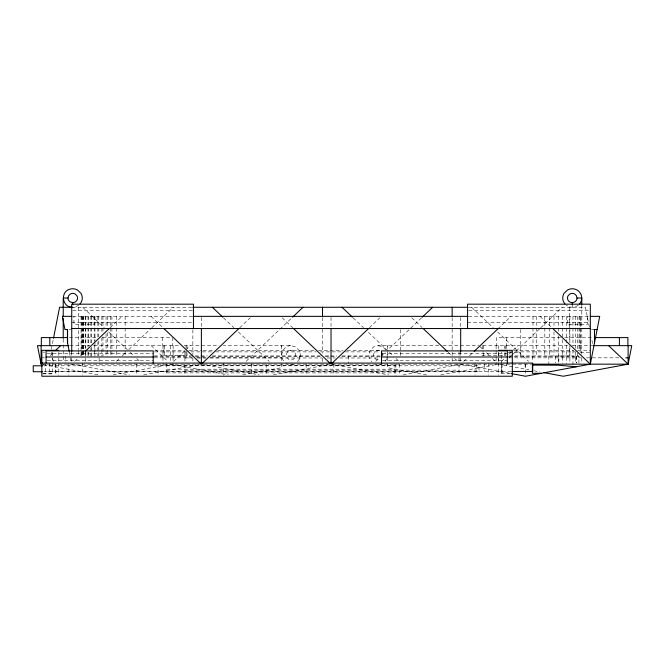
<?xml version="1.0" encoding="UTF-8"?>
<svg xmlns="http://www.w3.org/2000/svg" width="665" height="665" viewBox="0 0 665 665"><rect width="100%" height="100%" fill="white"/><g stroke="black" fill="none" stroke-linecap="round" stroke-linejoin="round"><path stroke-width="0.5" stroke-dasharray="3.33 2.49" d="M387.146 357.654L387.146 352.716M51.33 349.308L53.3 339.3M386.797 358.526L385.243 361.27M297.563 361.926L299.957 357.654A9.784 9.784 0 0 0 299.034 350.413L295.642 346.922L291.012 345.65L223.207 345.65M50.099 355.617L53.1 352.766M74.738 361.319L77.747 358.46M80.739 355.617L83.757 352.749M110.058 327.779L122.077 316.357M116.458 361.311L119.351 358.56M122.244 355.808L125.868 352.375M128.777 349.607L151.071 328.444M151.811 327.737L173.357 307.272M173.748 361.319L185.003 350.63M185.751 349.923L190.248 345.65M239.708 327.779L250.223 317.787M246.1 361.311L291.86 317.853M369.349 327.779L379.873 317.787M387.462 346.465L388.327 345.65M375.75 361.311L380.089 357.188M380.812 356.498L385.16 352.375M421.51 317.853L387.329 350.314L368.011 331.968M463.63 361.361L466.68 358.468M469.548 355.742L473.239 352.234M497.827 328.884L511.019 316.357M501.468 361.319L504.469 358.468M508.974 354.196L517.969 345.65M509.016 357.87L511.186 355.808M511.909 355.127L540.005 328.444M540.753 327.737L562.299 307.272M78.836 305.052L75.22 306.956L72.751 307.272L192.858 307.272M578.351 305.052C574.992 307.953 569.531 307.953 566.173 305.052M113.017 374.927L170.747 364.162L228.477 374.927M143.648 374.927L201.387 364.162L259.117 374.927M242.6 374.935L281.752 367.637L281.752 364.162M273.298 374.927L331.029 364.162L388.759 374.927M402.94 374.927L460.679 364.162L510.304 373.414M440.737 374.927L498.467 364.162L528.858 369.831M291.012 345.65C283.332 345.434 278.851 355.675 283.972 361.27M438.8 345.65L378.202 345.65L373.572 346.922L370.189 350.413A9.784 9.784 0 0 0 369.266 357.654L371.66 361.926M468.418 307.272L585.433 307.272L589.365 327.288M72.768 310.264L192.418 310.264M468.592 310.264L589.29 310.264M72.768 316.357L192.418 316.357M468.592 316.357L589.29 316.357M71.737 322.45L192.418 322.45M467.562 322.45L589.29 322.45M69.243 329.582L70.906 329.582M591.434 329.582L594.477 329.582M69.276 337.596L97.389 337.596M102.393 337.596L171.745 337.596M560.612 337.596L496.439 337.596L496.439 345.65M564.751 337.596L593.737 337.596M69.875 345.65L90.149 345.65M93.566 345.65L179.982 345.65M184.089 345.65L219.093 345.65M442.915 345.65L478.966 345.65M482.823 345.65L568.891 345.65M572.565 345.65L592.698 345.65M154.787 350.314L184.629 350.314M188.744 350.314L202.118 350.314M203.149 350.314L213.44 350.314M217.555 350.314L314.279 350.314M318.394 350.314L343.082 350.314M347.205 350.314L380.131 350.314M513.887 350.314L573.571 350.314M577.686 350.314L589.855 350.314M154.488 351.876L186.649 351.876M190.789 351.876L211.919 351.876M215.643 351.876L316.291 351.876M320.43 351.876L341.71 351.876M345.293 351.876L380.131 351.876M509.116 351.876L575.582 351.876M579.722 351.876L581.8 351.876M42.818 352.167L44.796 352.093M508.359 352.234L520.778 352.234M589.564 352.234L580.287 352.234L580.287 316.357M47.115 353.298L153.216 353.298M382.533 353.298L507.353 353.298M154.388 355.941L191.811 355.941M194.837 355.941L207.281 355.941M212.376 355.941L320.331 355.941M325.509 355.941L329.657 355.941M330.696 355.941L336.922 355.941M342.109 355.941L379.682 355.941M509.082 355.941L569.24 355.941L569.24 345.584M154.139 356.224L190.514 356.224M195.585 356.224L207.123 356.224M212.16 356.224L320.239 356.224M325.094 356.224L336.847 356.224M341.669 356.224L380.006 356.224M508.359 356.224L579.074 356.224M41.33 357.828L44.43 357.828M154.18 357.828L192.534 357.828M196.682 357.828L206.1 357.828M210.173 357.828L281.752 357.828M508.717 357.828L581.301 357.828M586.439 357.828L619.605 357.828M184.928 357.969L192.193 357.969M197.389 357.969L205.693 357.969M209.841 357.969L321.985 357.969M327.172 357.969L335.484 357.969M339.632 357.969L380.131 357.969M47.115 360.704L153.216 360.704M382.533 360.704L507.353 360.704M41.105 364.162L531.676 364.162M166.757 365.476L394.885 365.476M43.641 365.8L479 365.8L479 371.743L43.641 371.743M166.757 369.183L394.885 369.183M184.928 370.156L459.041 370.156M511.202 371.452L45.395 371.452L45.395 364.021M166.757 372.882L394.885 372.882M510.346 373.248L501.452 373.206L501.452 352.118M42.818 373.763L52.701 373.763M42.818 373.838L52.701 373.838L52.701 358.402M378.202 345.65L382.832 346.922L386.224 350.413M533.92 370.771L539.997 371.901M426.622 374.935L387.462 367.637L387.462 364.162M71.737 364.162L129.467 374.927M43.125 364.545L98.836 374.927M539.98 316.357L552 327.779M471.651 307.272L493.197 327.737M497.661 331.968L528.559 361.311M479.714 346.357L483.472 349.923M486.472 352.766L489.473 355.617M492.466 358.468L495.467 361.319M411.793 317.754L422.059 327.496M448.11 352.234L451.809 355.742M454.669 358.468L457.72 361.361M353.157 317.853L363.556 327.737M389.499 352.375L393.123 355.808M396.016 358.56L398.917 361.311M282.184 317.787L292.708 327.779M280.896 345.65L281.752 346.465M223.507 317.853L233.905 327.737M238.369 331.968L269.267 361.311M151.038 316.357L163.058 327.779M151.246 345.65L167.746 361.319M82.718 307.272L104.264 327.737M108.719 331.968L127.298 349.607M130.207 352.375L133.831 355.808M136.724 358.56L139.625 361.311M591.917 340.305L592.698 344.304M69.359 352.059L71.147 361.17M51.521 352.275L53.258 361.112M587.428 316.357L587.428 324.412L567.37 324.412L567.37 316.357M581.8 305.218L581.8 354.237M581.8 357.87L581.8 363.082M579.98 316.357L579.98 351.112M579.074 316.357L579.074 351.112M578.907 363.057L578.907 356.008L558.849 356.008L558.849 363.057M577.586 316.357L577.586 352.134M577.586 353.157L577.586 356.224M576.464 356.224L576.464 362.924M576.231 356.224L576.231 362.932M575.533 316.357L575.533 348.161M575.533 352.134L575.533 363.547M572.956 316.357L572.956 346M572.956 349.965L572.956 365.243M572.266 303.572L572.266 307.272M569.897 316.357L569.897 342.932M569.897 346.307L569.897 362.832M569.24 307.272L569.24 341.444M566.405 316.357L566.405 363.58M562.548 316.357L562.548 363.348M558.392 316.357L558.392 331.943M558.392 335.775L558.392 365.193M555.308 356.224L555.308 363.123M553.995 316.357L553.995 327.604M553.995 331.694L553.995 356.224M549.448 316.357L549.448 356.224M548.808 355.941L548.808 364.063M544.818 316.357L544.818 356.224M536.223 316.357L536.223 356.224M532.998 316.357L532.998 356.224M532.399 356.224L532.399 361.186M525.5 364.162L525.5 376.24M525.15 364.021L525.15 369.599M520.778 329.582L520.778 356.224M506.663 337.596L506.663 345.65M506.231 345.65L506.231 348.643M506.231 363.614L506.231 365.609M505.417 345.65L505.417 348.668M505.417 352.691L505.417 355.709L482.2 355.709L482.2 352.691M504.677 345.65L504.677 348.668M504.677 352.691L504.677 355.709M502.083 364.104L502.083 375.235M501.551 364.104L501.551 375.235M498.625 352.284L498.625 361.128M498.625 363.09L498.625 375.235M498.467 345.65L498.467 348.734M498.467 352.758L498.467 361.452M496.115 345.65L496.115 349.64M496.115 350.638L496.115 355.625M496.115 356.623L496.115 364.603M488.559 363.09L488.559 375.235M484.536 364.104L484.536 371.211M483.272 345.65L483.272 351.685M483.272 352.691L483.272 355.709M482.2 345.65L482.2 351.685M476.373 364.021L476.373 371.452M475.051 363.09L475.051 375.235M460.679 317.38L460.679 327.546M460.679 351.951L460.679 361.186M459.041 351.876L459.041 362.483M459.041 364.063L459.041 374.611M452.15 317.521L452.15 350.314M452.15 352.275L452.15 361.112M400.729 329.582L400.729 350.172M400.729 352.234L400.729 356.224M399.374 364.104L399.374 375.235M395.85 364.162L395.85 376.24M394.885 363.905L394.885 375.068M387.462 345.65L387.462 363.181M348.418 355.941L348.418 364.063M333.863 364.104L333.863 375.235M331.029 317.38L331.029 327.546M322.508 317.521L322.508 353.256M322.508 358.169L322.508 363.082M306.133 364.104L306.133 375.235M299.491 355.941L299.491 362.034M281.752 345.65L281.752 363.181M266.208 364.162L266.208 375.235M251.295 364.104L251.295 375.235M223.565 363.09L223.565 375.235M201.387 317.38L201.387 327.546M192.858 329.815L192.858 357.188M192.858 358.169L192.858 361.112M187.015 345.65L187.015 348.668M187.015 352.691L187.015 355.709L163.931 355.709L163.931 345.65M186.075 345.65L186.075 347.662M186.075 351.685L186.075 355.709M184.928 351.876L184.928 362.483M184.928 364.063L184.928 374.611M173.1 345.65L173.1 364.603M172.784 337.596L172.784 345.65M170.747 345.65L170.747 363.14M166.757 363.905L166.757 375.068M164.546 345.65L164.546 355.709M162.983 345.65L162.983 365.609M162.559 337.596L162.559 345.65M158.062 364.104L158.062 375.235M136.558 364.162L136.558 375.235M125.136 316.357L125.136 356.224M116.533 316.357L116.533 356.224M111.903 316.357L111.903 356.224M110.44 316.357L110.44 356.224M107.356 316.357L107.356 327.604M107.356 332.716L107.356 356.224M106.059 316.357L106.059 327.604M106.059 333.73L106.059 356.224M102.967 316.357L102.967 332.716M102.967 336.798L102.967 356.224M101.853 316.357L101.853 333.73M101.853 337.82L101.853 356.224M99.11 357.969L99.11 364.063M98.802 316.357L98.802 336.798M98.802 340.887L98.802 356.224M97.88 316.357L97.88 337.82M97.88 341.91L97.88 356.224M94.945 316.357L94.945 341.91M94.945 342.932L94.945 356.224M94.206 316.357L94.206 340.887M94.206 344.977L94.206 356.224M94.031 316.357L94.031 324.412L73.94 324.412L73.94 316.357M91.454 316.357L91.454 342.932M91.454 347.022L91.454 356.224M90.889 316.357L90.889 343.955M90.889 348.044L90.889 356.224M88.395 316.357L88.395 346M88.395 352.134L88.395 356.224M87.996 316.357L87.996 347.022M87.996 352.134L87.996 356.224M85.818 316.357L85.818 348.044M85.818 352.134L85.818 356.224M85.552 316.357L85.552 351.112M85.552 352.134L85.552 356.224M85.511 358.019L85.511 362.051M83.773 316.357L83.773 356.224M83.615 316.357L83.615 356.224M82.277 316.357L82.277 356.224M82.385 363.09L82.385 375.235M82.211 316.357L82.211 356.224M81.354 316.357L81.371 356.224M81.072 316.357L81.072 327.546M81.072 329.582L81.072 350.172M81.072 352.234L81.072 356.224M78.678 307.272L78.678 349.724M78.678 350.763L78.678 355.941M71.737 351.951L71.737 361.112M68.877 363.09L68.877 375.235M65.419 356.008L65.419 362.051M63.217 339.042L63.217 362.034M58.811 352.284L58.811 361.128M58.811 363.09L58.811 375.235M55.885 364.104L55.885 375.235M55.353 364.104L55.353 375.235M52.701 352.167L52.701 357.529M49.459 363.09L49.459 371.452M382.217 352.799A4.888 4.888 0 0 1 382.674 356.415M379.407 350.58A4.514 4.514 0 0 0 375.891 351.053L374.196 352.799A4.888 4.888 0 0 0 374.196 357.571L375.891 359.316A4.514 4.514 0 0 0 379.407 359.79M382.832 363.447A9.036 9.036 0 0 1 375.808 364.395M293.406 364.395A9.036 9.036 0 0 1 286.382 363.447M287.737 351.81L287.006 352.799A4.888 4.888 0 0 0 287.006 357.571L288.701 359.316A4.514 4.514 0 0 0 293.332 359.316L295.019 357.571A4.888 4.888 0 0 0 295.019 352.799L293.332 351.053A4.514 4.514 0 0 0 288.701 351.053L287.737 351.81"/><path stroke-width="1" d="M67.98 298.011L68.62 295.701L70.365 294.005A4.888 4.888 0 0 1 75.137 294.005L76.882 295.701A4.514 4.514 0 0 1 76.882 300.331C74.704 304.346 67.847 302.633 67.98 298.011L63.217 298.011L63.217 316.59M577.029 298.011C577.17 302.633 570.304 304.346 568.134 300.331A4.514 4.514 0 0 1 568.134 295.701L569.88 294.005A4.888 4.888 0 0 1 574.643 294.005L576.389 295.701L577.029 298.011L581.8 298.011L581.8 304.204M53.491 338.302L59.584 307.272L72.252 307.272M544.045 372.658L563.297 376.24L628.117 364.162L631.75 345.65L593.163 345.65M79.999 303.922L81.014 302.642A9.036 9.036 0 0 0 81.014 293.381L77.522 289.998A9.784 9.784 0 0 0 70.282 289.076C60.241 291.054 61.729 307.072 71.928 307.172M579.514 303.922C583.405 299.84 581.942 292.592 577.029 289.998A9.784 9.784 0 0 0 569.797 289.076L567.494 289.998L564.003 293.381A9.036 9.036 0 0 0 564.003 302.642L565.009 303.922M68.844 345.65L37.464 345.65L41.105 364.162L42.602 362.741M55.353 350.63L60.606 345.65M85.245 351.344L109.251 328.543M202.135 363.456L238.893 328.543M292.6 317.155L303.007 307.272M331.777 363.456L368.543 328.543M422.25 317.155L432.649 307.272M474.178 351.344L498.193 328.543M192.759 307.272L467.653 307.272M71.737 316.357L62.36 316.357L64.954 329.582L67.581 329.582L67.581 342.974M193.166 316.357L467.936 316.357M590.321 316.357L599.705 316.357L590.321 364.162L525.5 376.24L511.319 373.605M71.737 328.543L590.321 328.543M594.136 329.582L597.104 329.582M67.398 337.596L41.33 337.596L41.33 345.65M594.585 337.596L627.893 337.596L627.893 345.65M58.811 350.314L41.837 350.314L41.837 376.24L512.316 376.24L512.316 350.314L498.625 350.314M46.084 356.997L153.216 356.997M381.502 356.997L507.353 356.997M625.823 357.828L627.893 357.828M41.837 363.09L532.715 363.09L532.715 371.452L512.025 371.452M532.241 364.162L628.117 364.162L628.117 345.65M42.602 365.8L33.25 365.8L33.25 371.743L42.602 371.743M541.21 373.314L532.399 373.314L532.399 365.093L558.392 365.193L576.239 366.789M608.616 345.65L628.117 364.162M552.806 328.543L590.321 364.162L590.321 304.179L467.562 304.179L467.562 328.543M423.164 328.543L447.171 351.344M342.01 307.272L352.408 317.155M293.514 328.543L330.281 363.456M212.359 307.272L222.767 317.155M163.873 328.543L200.631 363.456M69.21 351.311L67.431 342.209L67.431 329.582M619.406 337.596L619.406 345.65M594.477 329.582L594.477 342.974M572.266 302.642L572.266 304.495M507.353 363.09L507.353 350.904L381.502 350.904L381.502 363.09M460.679 328.543L460.679 351.951M452.15 307.272L452.15 316.498M331.029 328.543L331.029 363.148M322.508 307.272L322.508 316.498M201.387 328.543L201.387 363.148M193.448 328.543L193.448 304.179L71.737 304.179L71.737 351.951M153.216 363.09L153.216 350.904L46.084 350.904L46.084 363.09M72.751 302.642L72.751 304.495M63.217 318.543L63.217 338.261M49.809 337.596L49.809 345.65M41.105 345.65L41.105 364.162"/></g></svg>
